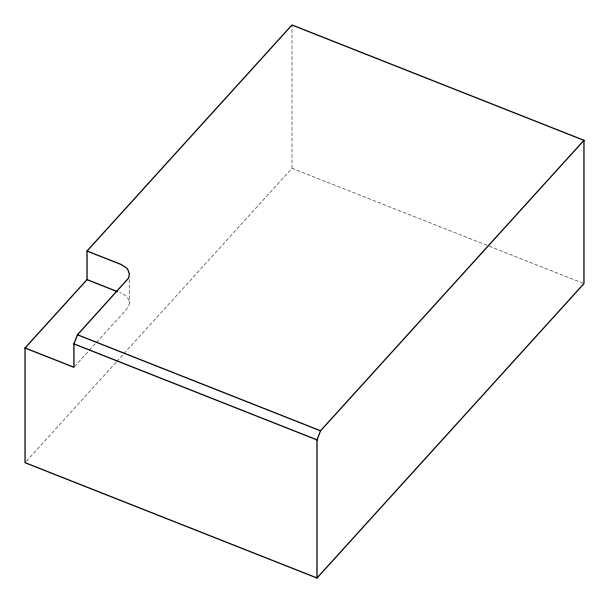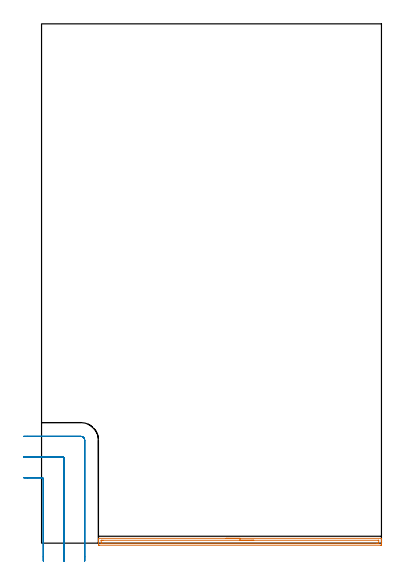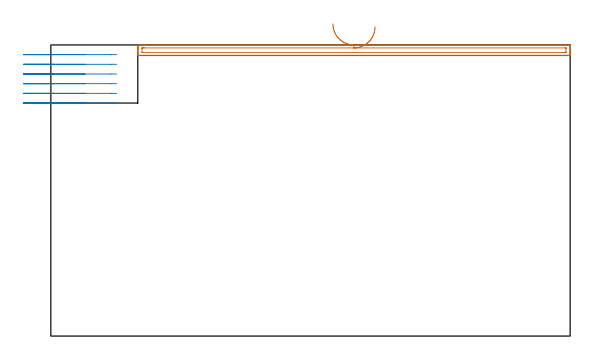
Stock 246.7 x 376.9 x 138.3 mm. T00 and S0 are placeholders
(PLAN: 2 operations, 1 tool changes, 7.7 min)
(1 AREA_MILL | FG_CHAMFER_SURFACE | UGT0205_001 | 3.47 min | 2608 mm3)
(2 MILL_CORNER_NOTCH_RECTANGULAR | CORNER_NOTCH_RECTANGULAR | UGT0201_136 | Follow Part, ap 5, ae 75% | 4.2 min | 98740 mm3)
(TOOL UGT0205_001 | Chamfer Mill 20 x 3 x 45 deg. | D20 FL50 Z2)
(TOOL UGT0201_136 | Carbide End Mill 20.0 | D20 FL30 Z4)
(OP 1 AREA_MILL)
G17 G21 G94 G90
T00 M6
G54
G17 G0 G90 X134. Y3.5 S1061 M3
G43 Z148.3 H0
G94 G1 X134.038 Z147.428 F250.
X134.152 Z146.563
X134.341 Z145.712
X134.603 Z144.88
X134.937 Z144.074
X135.34 Z143.3
X135.808 Z142.564
X136.34 Z141.872
X136.929 Z141.229
X137.572 Z140.639
X138.264 Z140.108
X139. Z139.64
X139.774 Z139.237
X140.58 Z138.903
X141.412 Z138.641
X142.264 Z138.452
X143.128 Z138.338
X144. Z138.3
X246.55
X246.69 Y3.497 Z138.288
X246.698 Y3.394 Z138.186
X246.7 Y3.285 Z138.084
Y2.595 Z137.394
Y2.021 Z136.821
Y1.436 Z136.232
Y1.143 Z135.94
Y0.564 Z135.361
Y0.271 Z135.069
Y-0.308 Z134.486
Y-0.89 Z133.905
X246.697 Y-1.18 Z133.615
X246.69 Y-1.492 Z133.303
X246.429 Y-1.498 Z133.3
X246.104 Y-1.5
X41.896
X41.571 Y-1.498
X41.31 Y-1.492 Z133.303
X41.3 Y-1.18 Z133.615
Y-0.89 Z133.905
Y-0.308 Z134.486
Y0.271 Z135.069
Y0.564 Z135.361
Y1.143 Z135.94
Y1.436 Z136.232
Y2.021 Z136.821
Y2.308 Z137.107
Y3.285 Z138.084
X41.302 Y3.394 Z138.186
X41.31 Y3.497 Z138.288
X41.45 Y3.5 Z138.3
X144.
Y2.086 Z136.886
X244.321 Y2.085 Z136.885
X244.55 Y2.084 Z136.884
X244.659 Y2.081 Z136.881
X244.682 Y2.079 Z136.879
X244.69 Y2.07 Z136.87
X244.693 Y2.049 Z136.849
X244.699 Y1.939 Z136.739
Y0.194 Z134.994
X244.696 Y0.07 Z134.87
X244.69 Y-0.029 Z134.771
X244.685 Y-0.079 Z134.721
X244.652 Y-0.08 Z134.72
X244.321 Y-0.084 Z134.716
X244.093 Y-0.085 Z134.715
X243.429 Y-0.086 Z134.714
X43.679 Y-0.085 Z134.715
X43.45 Y-0.084 Z134.716
X43.341 Y-0.081 Z134.719
X43.318 Y-0.079 Z134.721
X43.31 Y-0.07 Z134.73
X43.307 Y-0.049 Z134.751
X43.301 Y0.061 Z134.861
Y1.806 Z136.606
X43.304 Y1.93 Z136.73
X43.31 Y2.028 Z136.828
X43.315 Y2.079 Z136.879
X43.348 Y2.08 Z136.88
X43.679 Y2.084 Z136.884
X43.907 Y2.085 Z136.885
X44.571 Y2.086 Z136.886
X144.
X144.872 Z136.924
X145.736 Z137.038
X146.588 Z137.226
X147.42 Z137.489
X148.226 Z137.823
X149. Z138.225
X149.736 Z138.694
X150.428 Z139.225
X151.071 Z139.815
X151.66 Z140.458
X152.192 Z141.15
X152.66 Z141.886
X153.063 Z142.659
X153.397 Z143.465
X153.659 Z144.297
X153.848 Z145.149
X153.962 Z146.014
X154. Z146.886
G0 Z148.3
M5
M2
(OP 2 MILL_CORNER_NOTCH_RECTANGULAR)
G17 G21 G94 G90
T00 M6
G54
G17 G0 G90 X1.3 Y-13. S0 M3
G43 Z148.3 H0
Z133.7
G94 G1 Y-10. F250.
Y46.505 F500.
G3 X0.305 Y47.5 R1.
G1 X-10.
X-13. F250.
G0 Z148.3
X16.3 Y-13.
Z133.7
G1 Y-10.
Y61.505 F500.
G3 X15.305 Y62.5 R1.
G1 X-10.
X-13. F250.
G0 Z148.3
X31.3 Y-13.
Z133.7
G1 Y-10.
Y74.7 F500.
G3 X28.5 Y77.5 R2.8
G1 X-10.
X-13. F250.
G0 Z148.3
X1.3 Y-13.
Z129.1
G1 Y-10.
Y46.505 F500.
G3 X0.305 Y47.5 R1.
G1 X-10.
X-13. F250.
G0 Z148.3
X16.3 Y-13.
Z129.1
G1 Y-10.
Y61.505 F500.
G3 X15.305 Y62.5 R1.
G1 X-10.
X-13. F250.
G0 Z148.3
X31.3 Y-13.
Z129.1
G1 Y-10.
Y74.7 F500.
G3 X28.5 Y77.5 R2.8
G1 X-10.
X-13. F250.
G0 Z148.3
X1.3 Y-13.
Z124.5
G1 Y-10.
Y46.505 F500.
G3 X0.305 Y47.5 R1.
G1 X-10.
X-13. F250.
G0 Z148.3
X16.3 Y-13.
Z124.5
G1 Y-10.
Y61.505 F500.
G3 X15.305 Y62.5 R1.
G1 X-10.
X-13. F250.
G0 Z148.3
X31.3 Y-13.
Z124.5
G1 Y-10.
Y74.7 F500.
G3 X28.5 Y77.5 R2.8
G1 X-10.
X-13. F250.
G0 Z148.3
X1.3 Y-13.
Z119.9
G1 Y-10.
Y46.505 F500.
G3 X0.305 Y47.5 R1.
G1 X-10.
X-13. F250.
G0 Z148.3
X16.3 Y-13.
Z119.9
G1 Y-10.
Y61.505 F500.
G3 X15.305 Y62.5 R1.
G1 X-10.
X-13. F250.
G0 Z148.3
X31.3 Y-13.
Z119.9
G1 Y-10.
Y74.7 F500.
G3 X28.5 Y77.5 R2.8
G1 X-10.
X-13. F250.
G0 Z148.3
X1.3 Y-13.
Z115.3
G1 Y-10.
Y46.505 F500.
G3 X0.305 Y47.5 R1.
G1 X-10.
X-13. F250.
G0 Z148.3
X16.3 Y-13.
Z115.3
G1 Y-10.
Y61.505 F500.
G3 X15.305 Y62.5 R1.
G1 X-10.
X-13. F250.
G0 Z148.3
X31.3 Y-13.
Z115.3
G1 Y-10.
Y74.7 F500.
G3 X28.5 Y77.5 R2.8
G1 X-10.
X-13. F250.
G0 Z148.3
X1.3 Y-13.
Z110.7
G1 Y-10.
Y46.505 F500.
G3 X0.305 Y47.5 R1.
G1 X-10.
X-13. F250.
G0 Z148.3
X16.3 Y-13.
Z110.7
G1 Y-10.
Y61.505 F500.
G3 X15.305 Y62.5 R1.
G1 X-10.
X-13. F250.
G0 Z148.3
X31.3 Y-13.
Z110.7
G1 Y-10.
Y74.7 F500.
G3 X28.5 Y77.5 R2.8
G1 X-10.
X-13. F250.
G0 Z148.3
M5
M2
